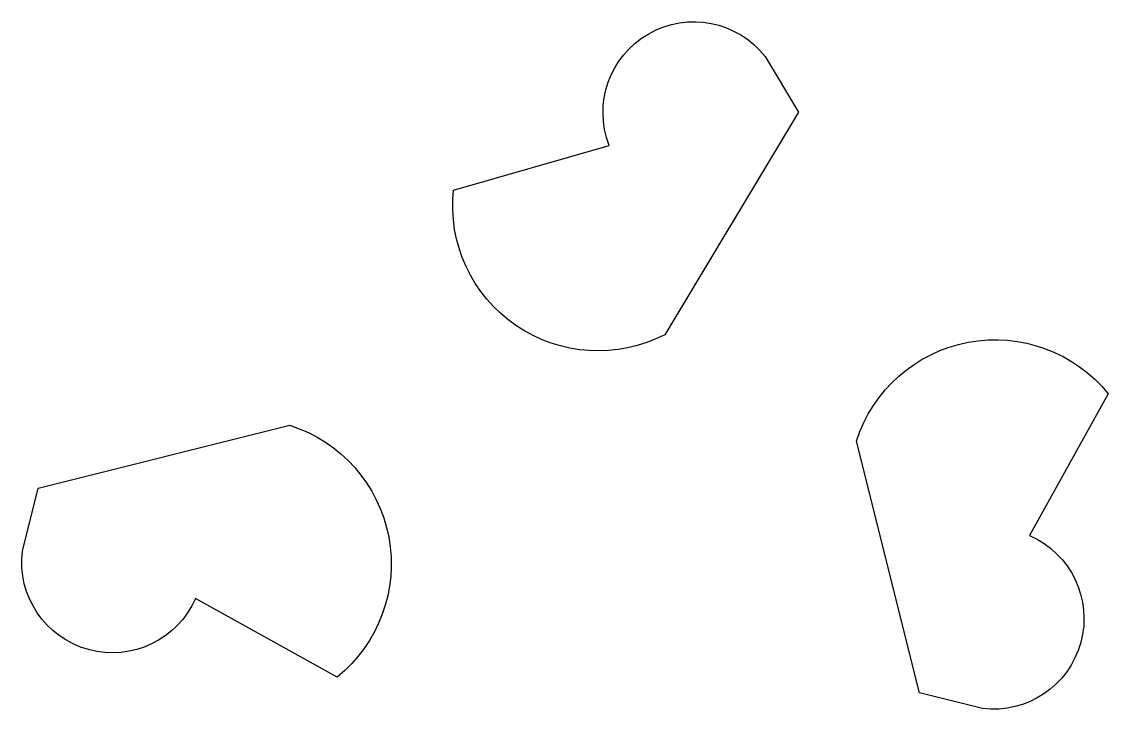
# Model space of a CAD drawing. Extents: x -5.7 to 1.2, y -0.1 to 4.26.
import ezdxf

# ---------------------------------------------------------------- set-up
doc = ezdxf.new("R2010")
doc.units = 0
doc.layers.add('ET_TOP', color=80, linetype='CONTINUOUS')

msp = doc.modelspace()

# ---------------------------------------------------------------- linework, layer by layer
at = {"layer": 'ET_TOP'}
for points in [[(-0.7686, 3.6899), (-1.6172, 2.2757, -0.597294), (-2.9607, 3.195), (-1.9707, 3.4778, -0.864247), (-0.9808, 4.0435)], [(0, 0), (-0.4, 1.6, -0.597294), (1.2, 1.9), (0.7, 1, -0.86431), (0.4, -0.1)], [(-5.6, 1.3), (-4, 1.7, -0.597294), (-3.7, 0.1), (-4.6, 0.6, -0.86431), (-5.7, 0.9)]]:
    msp.add_lwpolyline(points, format="xyb", close=True, dxfattribs=at)

doc.saveas('drawing.dxf')
